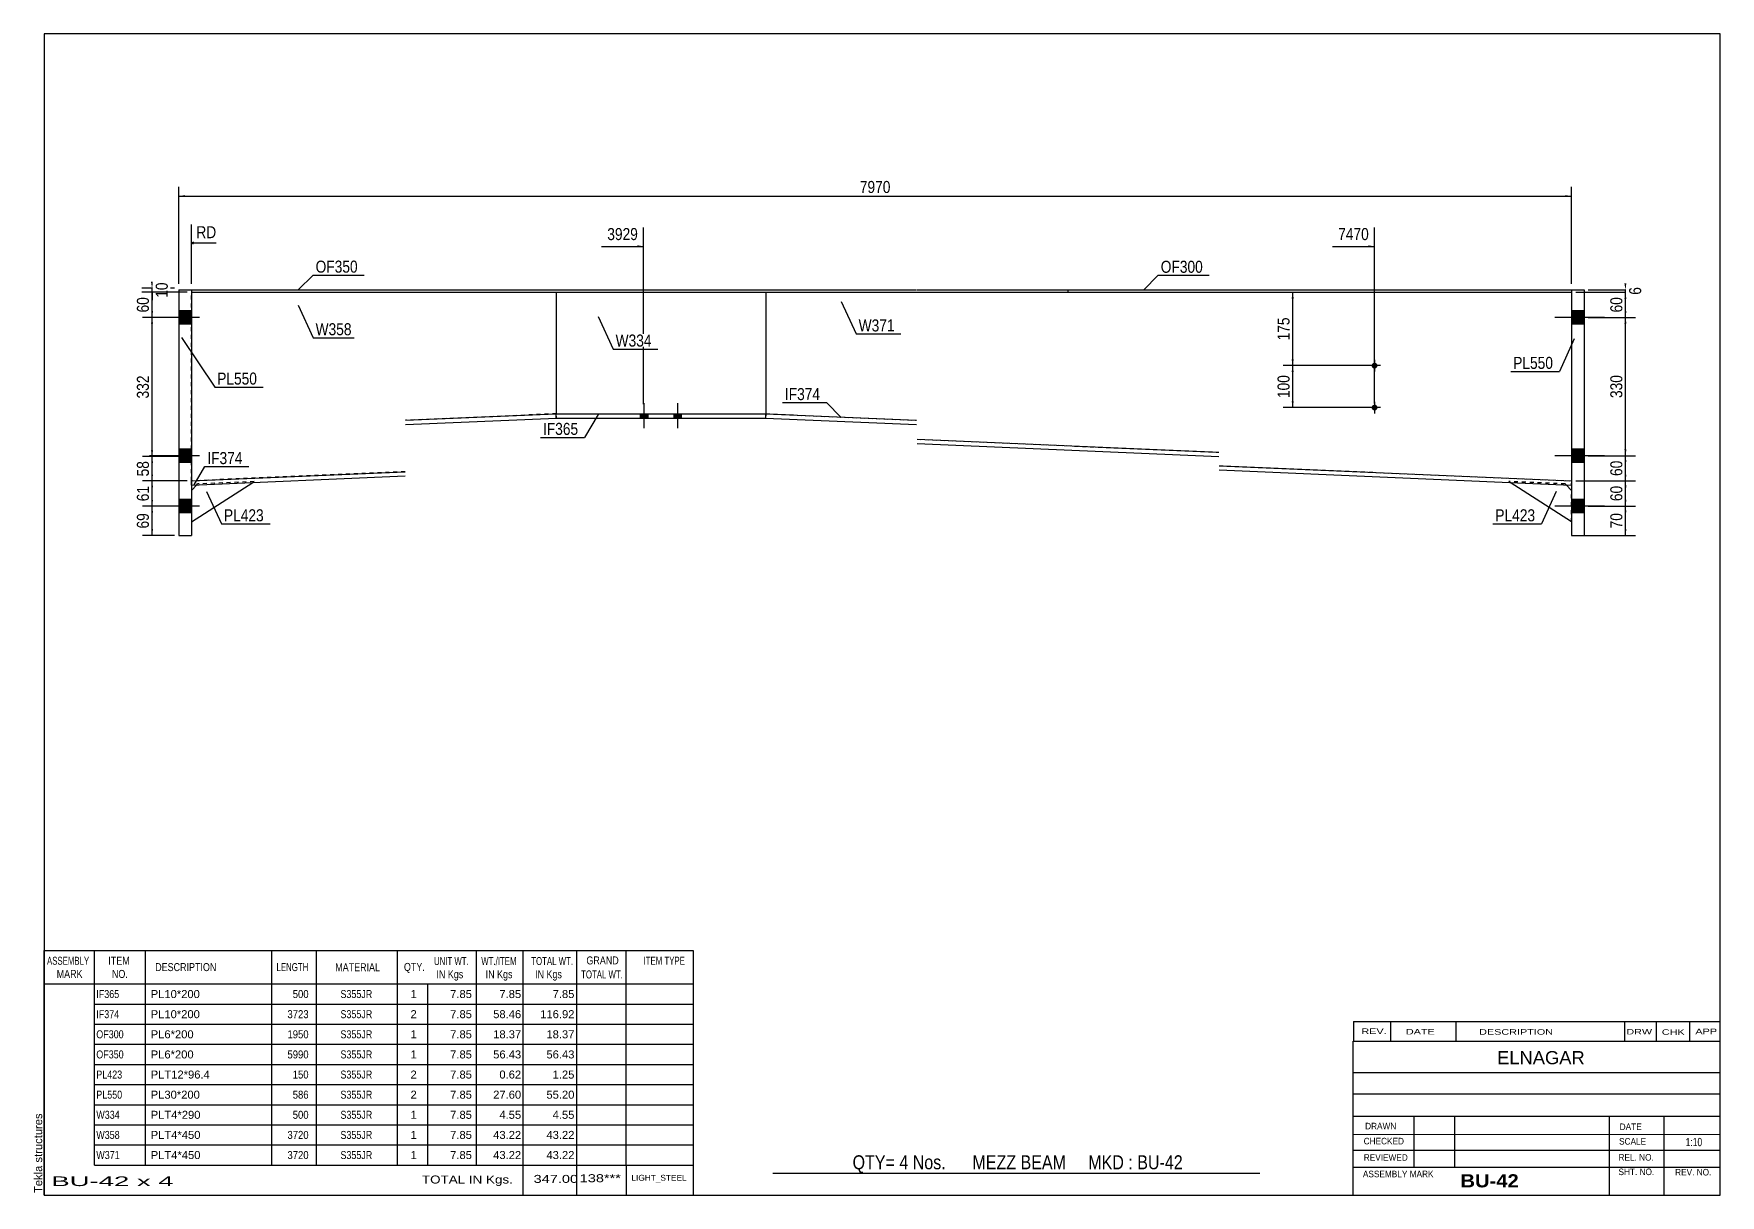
# Model space of a CAD drawing. Header units: millimetres. Extents: x -38 to 365, y -193 to 84.
import ezdxf

# ---------------------------------------------------------------- set-up
doc = ezdxf.new("R2010")
doc.units = ezdxf.units.MM
doc.linetypes.add('DXK_LINE_DOT1', pattern=[1.8814, 0.9407, -0.9407])
doc.styles.add('Arial', font='ARIAL.TTF', dxfattribs={"height": 0.2})
doc.styles.add('Arial Bold', font='ARIALBD.TTF', dxfattribs={"height": 0.2})
doc.styles.add('Arial Narrow', font='ARIALN.TTF', dxfattribs={"height": 0.2})

# ---------------------------------------------------------------- blocks, each defined once
blk = doc.blocks.new('Unknown-627317749-1211')
at = {"color": 5, "linetype": 'Continuous'}
for p, q in [((364.89, 84.15), (-35.11, 84.15)), ((-35.11, 84.15), (-35.11, -192.85)), ((364.89, -192.85), (364.89, 84.15)), ((-35.11, -192.85), (364.89, -192.85))]:
    blk.add_line(p, q, dxfattribs=at)
at = {"color": 174, "linetype": 'Continuous', "style": 'Arial'}
blk.add_text('Tekla structures', height=1.9102, rotation=90, dxfattribs=at).set_placement((-35.61, -192.35))
blk = doc.blocks.new('Bolt-627317749-1235 - 1232')
at = {"linetype": 'Continuous'}
for points in [[(283.08, 4.99, -1), (281.68, 4.99, -1)], [(283.08, -5.01, -1), (281.68, -5.01, -1)]]:
    blk.add_hatch(color=3, dxfattribs=at).paths.add_polyline_path(points)
at = {"color": 3, "linetype": 'Continuous'}
for p, q in [((283.78, 4.99), (280.98, 4.99)), ((282.38, 6.39), (282.38, 3.59)), ((282.38, -3.61), (282.38, -6.41)), ((283.78, -5.01), (280.98, -5.01))]:
    blk.add_line(p, q, dxfattribs=at)
blk = doc.blocks.new('Bolt-627317749-1236 - 1232')
at = {"linetype": 'Continuous'}
for points in [[(-3, 18.1), (-3, 14.9), (0, 14.9), (0, 18.1)], [(-3, 18.1), (-3, 14.9), (0, 14.9), (0, 18.1)], [(-3, -14.9), (-3, -18.1), (0, -18.1), (0, -14.9)], [(-3, -14.9), (-3, -18.1), (0, -18.1), (0, -14.9)], [(-3, -26.9), (-3, -30.1), (0, -30.1), (0, -26.9)], [(-3, -26.9), (-3, -30.1), (0, -30.1), (0, -26.9)]]:
    blk.add_hatch(color=3, dxfattribs=at).paths.add_polyline_path(points)
at = {"color": 3, "linetype": 'Continuous'}
for p, q in [((1.9, 16.5), (-10, 16.5)), ((1.9, 16.5), (-10, 16.5)), ((0, 18.1), (-3, 18.1)), ((0, 18.1), (-3, 18.1)), ((0, 14.9), (-3, 14.9)), ((0, 14.9), (-3, 14.9)), ((0, -14.9), (-3, -14.9)), ((0, -14.9), (-3, -14.9)), ((1.9, -16.5), (-10, -16.5)), ((1.9, -16.5), (-10, -16.5)), ((0, -18.1), (-3, -18.1)), ((0, -18.1), (-3, -18.1)), ((0, -26.9), (-3, -26.9)), ((0, -26.9), (-3, -26.9)), ((1.9, -28.5), (-10, -28.5)), ((1.9, -28.5), (-10, -28.5)), ((0, -30.1), (-3, -30.1)), ((0, -30.1), (-3, -30.1))]:
    blk.add_line(p, q, dxfattribs=at)
blk = doc.blocks.new('Bolt-627317749-1274 - 1232')
at = {"linetype": 'Continuous'}
for points in [[(329.38, 18.1), (329.38, 14.9), (332.38, 14.9), (332.38, 18.1)], [(329.38, 18.1), (329.38, 14.9), (332.38, 14.9), (332.38, 18.1)], [(329.38, -14.9), (329.38, -18.1), (332.38, -18.1), (332.38, -14.9)], [(329.38, -14.9), (329.38, -18.1), (332.38, -18.1), (332.38, -14.9)], [(329.38, -26.9), (329.38, -30.1), (332.38, -30.1), (332.38, -26.9)], [(329.38, -26.9), (329.38, -30.1), (332.38, -30.1), (332.38, -26.9)]]:
    blk.add_hatch(color=3, dxfattribs=at).paths.add_polyline_path(points)
at = {"color": 3, "linetype": 'Continuous'}
for p, q in [((337.28, 16.5), (325.38, 16.5)), ((337.28, 16.5), (325.38, 16.5)), ((332.38, 18.1), (329.38, 18.1)), ((332.38, 18.1), (329.38, 18.1)), ((332.38, 14.9), (329.38, 14.9)), ((332.38, 14.9), (329.38, 14.9)), ((332.38, -14.9), (329.38, -14.9)), ((332.38, -14.9), (329.38, -14.9)), ((337.28, -16.5), (325.38, -16.5)), ((337.28, -16.5), (325.38, -16.5)), ((332.38, -18.1), (329.38, -18.1)), ((332.38, -18.1), (329.38, -18.1)), ((332.38, -26.9), (329.38, -26.9)), ((332.38, -26.9), (329.38, -26.9)), ((337.28, -28.5), (325.38, -28.5)), ((337.28, -28.5), (325.38, -28.5)), ((332.38, -30.1), (329.38, -30.1)), ((332.38, -30.1), (329.38, -30.1))]:
    blk.add_line(p, q, dxfattribs=at)
blk = doc.blocks.new('Part-627317749-1327 - 1232')
at = {"color": 7, "linetype": 'DXK_LINE_DOT1'}
for p, q in [((0, -22.5), (0, 22.5)), ((0, 22.5), (50.99, 22.5)), ((51.09, 22.5), (87.09, 22.5)), ((87.09, -6.5), (51.09, -8.05)), ((50.99, -20.31), (0, -22.5))]:
    blk.add_line(p, q, dxfattribs=at)
at = {"color": 2, "linetype": 'Continuous'}
blk.add_line((87.09, 22.5), (87.09, -6.5), dxfattribs=at)
blk = doc.blocks.new('Bolt-627317749-1311 - 1232')
at = {"linetype": 'Continuous'}
for points in [[(108.99, -6.5), (107.19, -6.5), (107.19, -7.5), (108.99, -7.5)], [(108.99, -6.5), (107.19, -6.5), (107.19, -7.5), (108.99, -7.5)], [(116.99, -6.5), (115.19, -6.5), (115.19, -7.5), (116.99, -7.5)], [(116.99, -6.5), (115.19, -6.5), (115.19, -7.5), (116.99, -7.5)]]:
    blk.add_hatch(color=3, dxfattribs=at).paths.add_polyline_path(points)
at = {"color": 3, "linetype": 'Continuous'}
for p, q in [((108.09, -9.96), (108.09, -3.96)), ((108.09, -9.96), (108.09, -3.96)), ((116.09, -9.96), (116.09, -3.96)), ((116.09, -9.96), (116.09, -3.96)), ((107.19, -7.5), (107.19, -6.5)), ((107.19, -7.5), (107.19, -6.5)), ((108.99, -7.5), (108.99, -6.5)), ((108.99, -7.5), (108.99, -6.5)), ((115.19, -7.5), (115.19, -6.5)), ((115.19, -7.5), (115.19, -6.5)), ((116.99, -7.5), (116.99, -6.5)), ((116.99, -7.5), (116.99, -6.5))]:
    blk.add_line(p, q, dxfattribs=at)
blk = doc.blocks.new('Part-627317749-1349 - 1232')
at = {"color": 2, "linetype": 'Continuous'}
for p, q in [((0, -32.3), (14.65, -22.87)), ((0, -24.8), (1.3, -23.45))]:
    blk.add_line(p, q, dxfattribs=at)
at = {"color": 7, "linetype": 'DXK_LINE_DOT1'}
for p, q in [((1.3, -23.45), (1.5, -23.24)), ((14.99, -22.66), (1.5, -23.24)), ((14.65, -22.87), (14.99, -22.66)), ((0, -24.8), (0, -32.3))]:
    blk.add_line(p, q, dxfattribs=at)
blk = doc.blocks.new('Part-627317749-1371 - 1232')
at = {"color": 2, "linetype": 'Continuous'}
for p, q in [((-3, 23.1), (0, 23.1)), ((-3, 23.1), (-3, -35.5)), ((0, 23.1), (0, -35.5)), ((-3, -35.5), (0, -35.5))]:
    blk.add_line(p, q, dxfattribs=at)
blk = doc.blocks.new('Part-627317749-1376 - 1232')
at = {"color": 7, "linetype": 'DXK_LINE_DOT1'}
for p, q in [((327.88, -23.24), (314.4, -22.66)), ((314.73, -22.87), (314.4, -22.66)), ((328.08, -23.45), (327.88, -23.24)), ((329.38, -32.3), (329.38, -24.8))]:
    blk.add_line(p, q, dxfattribs=at)
at = {"color": 2, "linetype": 'Continuous'}
for p, q in [((329.38, -32.3), (314.73, -22.87)), ((329.38, -24.8), (328.08, -23.45))]:
    blk.add_line(p, q, dxfattribs=at)
blk = doc.blocks.new('Part-627317749-1381 - 1232')
at = {"color": 2, "linetype": 'Continuous'}
for p, q in [((329.38, 23.1), (332.38, 23.1)), ((329.38, 23.1), (329.38, -35.5)), ((332.38, 23.1), (332.38, -35.5)), ((329.38, -35.5), (332.38, -35.5))]:
    blk.add_line(p, q, dxfattribs=at)
blk = doc.blocks.new('Part-627317749-1403 - 1232')
at = {"color": 2, "linetype": 'Continuous'}
for p, q in [((137.09, -6.5), (137.04, -7.5)), ((137.04, -7.5), (173.09, -9.05)), ((137.09, -6.5), (173.09, -8.05)), ((173.19, -12.56), (245.19, -15.66)), ((173.19, -13.57), (245.19, -16.66)), ((245.29, -18.88), (329.38, -22.5)), ((245.29, -19.88), (329.34, -23.5)), ((329.38, -22.5), (329.34, -23.5))]:
    blk.add_line(p, q, dxfattribs=at)
blk = doc.blocks.new('Part-627317749-1425 - 1232')
at = {"color": 2, "linetype": 'Continuous'}
for p, q in [((87.09, -7.5), (87.09, -6.5)), ((87.09, -6.5), (137.09, -6.5)), ((87.09, -7.5), (137.09, -7.5)), ((137.09, -7.5), (137.09, -6.5))]:
    blk.add_line(p, q, dxfattribs=at)
blk = doc.blocks.new('Part-627317749-1430 - 1232')
at = {"color": 2, "linetype": 'Continuous'}
for p, q in [((51.09, -8.05), (87.09, -6.5)), ((51.09, -9.05), (87.13, -7.5)), ((87.13, -7.5), (87.09, -6.5)), ((0, -22.5), (50.99, -20.31)), ((0.04, -23.5), (0, -22.5)), ((0.04, -23.5), (50.99, -21.31))]:
    blk.add_line(p, q, dxfattribs=at)
blk = doc.blocks.new('Part-627317749-1452 - 1232')
at = {"color": 2, "linetype": 'Continuous'}
blk.add_line((137.09, 22.5), (137.09, -6.5), dxfattribs=at)
at = {"color": 7, "linetype": 'DXK_LINE_DOT1'}
for p, q in [((137.09, 22.5), (173.09, 22.5)), ((173.19, 22.5), (245.19, 22.5)), ((245.29, 22.5), (329.38, 22.5)), ((329.38, 22.5), (329.38, -22.5)), ((137.09, -6.5), (173.09, -8.05)), ((173.19, -12.56), (245.19, -15.66)), ((245.29, -18.88), (329.38, -22.5))]:
    blk.add_line(p, q, dxfattribs=at)
blk = doc.blocks.new('Part-627317749-1496 - 1232')
at = {"color": 2, "linetype": 'Continuous'}
for p, q in [((209.19, 23.1), (209.19, 22.5)), ((209.19, 23.1), (245.19, 23.1)), ((209.19, 22.5), (245.19, 22.5)), ((245.29, 23.1), (329.38, 23.1)), ((245.29, 22.5), (329.38, 22.5)), ((329.38, 23.1), (329.38, 22.5))]:
    blk.add_line(p, q, dxfattribs=at)
blk = doc.blocks.new('Part-627317749-1518 - 1232')
at = {"color": 2, "linetype": 'Continuous'}
for p, q in [((87.09, 22.5), (87.09, -6.5)), ((137.09, 22.5), (137.09, -6.5))]:
    blk.add_line(p, q, dxfattribs=at)
at = {"color": 7, "linetype": 'DXK_LINE_DOT1'}
for p, q in [((87.09, 22.5), (137.09, 22.5)), ((87.09, -6.5), (137.09, -6.5))]:
    blk.add_line(p, q, dxfattribs=at)
blk = doc.blocks.new('Part-627317749-1523 - 1232')
at = {"color": 2, "linetype": 'Continuous'}
for p, q in [((0, 23.1), (0, 22.5)), ((0, 23.1), (50.99, 23.1)), ((0, 22.5), (50.99, 22.5)), ((51.09, 23.1), (173.09, 23.1)), ((51.09, 22.5), (173.09, 22.5)), ((173.19, 23.1), (209.19, 23.1)), ((173.19, 22.5), (209.19, 22.5)), ((209.19, 23.1), (209.19, 22.5))]:
    blk.add_line(p, q, dxfattribs=at)
blk = doc.blocks.new('StraightDimension-627317749-2612 - 1232')
at = {"linetype": 'Continuous'}
for points in [[(342.01, 21), (342.26, 22.5), (342.51, 21)], [(342.51, 18), (342.26, 16.5), (342.01, 18)]]:
    blk.add_hatch(color=7, dxfattribs=at).paths.add_polyline_path(points)
at = {"color": 7, "linetype": 'Continuous'}
for p, q in [((330.38, 22.5), (344.66, 22.5)), ((342.26, 16.5), (342.26, 22.5)), ((333.38, 16.5), (344.66, 16.5))]:
    blk.add_line(p, q, dxfattribs=at)
at = {"color": 0}
blk.add_wipeout([(342.11, 21.93), (337.91, 21.93), (337.91, 17.07), (342.11, 17.07)], dxfattribs=at)
at = {"color": 3, "style": 'Arial Narrow'}
blk.add_text('60', height=2.863, rotation=90.0002, dxfattribs=at).set_placement((341.51, 17.67))
blk = doc.blocks.new('StraightDimension-627317749-1702 - 1232')
at = {"linetype": 'Continuous'}
for points in [[(-9.64, -30.06), (-9.39, -28.56), (-9.14, -30.06)], [(-9.14, -34), (-9.39, -35.5), (-9.64, -34)]]:
    blk.add_hatch(color=7, dxfattribs=at).paths.add_polyline_path(points)
at = {"color": 7, "linetype": 'Continuous'}
for p, q in [((-1, -28.56), (-11.64, -28.56)), ((-9.39, -35.5), (-9.39, -28.56)), ((-4, -35.5), (-11.64, -35.5))]:
    blk.add_line(p, q, dxfattribs=at)
at = {"color": 0}
blk.add_wipeout([(-9.54, -29.6), (-13.74, -29.6), (-13.74, -34.46), (-9.54, -34.46)], dxfattribs=at)
at = {"color": 3, "style": 'Arial Narrow'}
blk.add_text('69', height=2.863, rotation=90.0002, dxfattribs=at).set_placement((-10.14, -33.86))
blk = doc.blocks.new('StraightDimension-627317749-2613 - 1232')
at = {"linetype": 'Continuous'}
for points in [[(342.01, 15), (342.26, 16.5), (342.51, 15)], [(342.51, -15), (342.26, -16.5), (342.01, -15)]]:
    blk.add_hatch(color=7, dxfattribs=at).paths.add_polyline_path(points)
at = {"color": 7, "linetype": 'Continuous'}
for p, q in [((333.38, 16.5), (344.66, 16.5)), ((342.26, -16.5), (342.26, 16.5)), ((333.38, -16.5), (344.66, -16.5))]:
    blk.add_line(p, q, dxfattribs=at)
at = {"color": 0}
blk.add_wipeout([(342.11, 3.34), (337.91, 3.34), (337.91, -3.34), (342.11, -3.34)], dxfattribs=at)
at = {"color": 3, "style": 'Arial Narrow'}
blk.add_text('330', height=2.863, rotation=90.0002, dxfattribs=at).set_placement((341.51, -2.74))
blk = doc.blocks.new('StraightDimension-627317749-1684 - 1232')
at = {"linetype": 'Continuous'}
for points in [[(-9.64, 15), (-9.39, 16.5), (-9.14, 15)], [(-9.14, -15.2), (-9.39, -16.7), (-9.64, -15.2)]]:
    blk.add_hatch(color=7, dxfattribs=at).paths.add_polyline_path(points)
at = {"color": 7, "linetype": 'Continuous'}
for p, q in [((-1, 16.5), (-11.64, 16.5)), ((-9.39, -16.7), (-9.39, 16.5)), ((-1, -16.7), (-11.64, -16.7))]:
    blk.add_line(p, q, dxfattribs=at)
at = {"color": 0}
blk.add_wipeout([(-9.54, 3.24), (-13.74, 3.24), (-13.74, -3.44), (-9.54, -3.44)], dxfattribs=at)
at = {"color": 3, "style": 'Arial Narrow'}
blk.add_text('332', height=2.863, rotation=90.0002, dxfattribs=at).set_placement((-10.14, -2.84))
blk = doc.blocks.new('StraightDimension-627317749-1675 - 1232')
at = {"linetype": 'Continuous'}
for points in [[(-9.14, 25), (-9.39, 23.5), (-9.64, 25)], [(-9.64, 21), (-9.39, 22.5), (-9.14, 21)]]:
    blk.add_hatch(color=7, dxfattribs=at).paths.add_polyline_path(points)
at = {"color": 7, "linetype": 'Continuous'}
for p, q in [((-4, 23.5), (-11.79, 23.5)), ((-1, 22.5), (-11.79, 22.5)), ((-9.39, 22.5), (-9.39, 23.5))]:
    blk.add_line(p, q, dxfattribs=at)
at = {"color": 0}
blk.add_wipeout([(-5.04, 25.43), (-9.24, 25.43), (-9.24, 20.57), (-5.04, 20.57)], dxfattribs=at)
at = {"color": 3, "style": 'Arial Narrow'}
blk.add_text('10', height=2.863, rotation=90.0002, dxfattribs=at).set_placement((-5.64, 21.17))
blk = doc.blocks.new('StraightDimension-627317749-1725 - 1232')
at = {"linetype": 'Continuous'}
for points in [[(-1.5, 45.17), (-3, 45.42), (-1.5, 45.67)], [(327.88, 45.67), (329.38, 45.42), (327.88, 45.17)]]:
    blk.add_hatch(color=7, dxfattribs=at).paths.add_polyline_path(points)
at = {"color": 7, "linetype": 'Continuous'}
for p, q in [((-3, 24.5), (-3, 47.67)), ((-3, 45.42), (329.38, 45.42)), ((329.38, 24.5), (329.38, 47.67))]:
    blk.add_line(p, q, dxfattribs=at)
at = {"color": 0}
blk.add_wipeout([(167.45, 45.57), (167.45, 49.77), (158.94, 49.77), (158.94, 45.57)], dxfattribs=at)
at = {"color": 3, "style": 'Arial Narrow'}
blk.add_text('7970', height=2.863, dxfattribs=at).set_placement((159.54, 46.17))
blk = doc.blocks.new('StraightDimension-627317749-1711 - 1232')
at = {"linetype": 'Continuous'}
for points in [[(-9.64, -24), (-9.39, -22.5), (-9.14, -24)], [(-9.14, -27.06), (-9.39, -28.56), (-9.64, -27.06)]]:
    blk.add_hatch(color=7, dxfattribs=at).paths.add_polyline_path(points)
at = {"color": 7, "linetype": 'Continuous'}
for p, q in [((-1, -22.5), (-11.64, -22.5)), ((-9.39, -28.56), (-9.39, -22.5)), ((-1, -28.56), (-11.64, -28.56))]:
    blk.add_line(p, q, dxfattribs=at)
at = {"color": 0}
blk.add_wipeout([(-9.54, -23.1), (-13.74, -23.1), (-13.74, -27.96), (-9.54, -27.96)], dxfattribs=at)
at = {"color": 3, "style": 'Arial Narrow'}
blk.add_text('61', height=2.863, rotation=90.0002, dxfattribs=at).set_placement((-10.14, -27.36))
blk = doc.blocks.new('StraightDimension-627317749-2097 - 1232')
at = {"linetype": 'Continuous'}
blk.add_hatch(color=7, dxfattribs=at).paths.add_polyline_path([(106.44, 33.69), (107.94, 33.44), (106.44, 33.19)])
at = {"color": 7, "linetype": 'Continuous'}
for p, q in [((107.94, -4.23), (107.94, 37.94)), ((97.88, 33.44), (107.94, 33.44))]:
    blk.add_line(p, q, dxfattribs=at)
at = {"color": 0, "linetype": 'Continuous'}
blk.add_wipeout([(6.53, 34.79), (6.53, 38.99), (0.59, 38.99), (0.59, 34.79)], dxfattribs=at)
at = {"color": 7, "linetype": 'Continuous'}
for p, q in [((0, 24.5), (0, 38.69)), ((0.5, 34.44), (0, 34.19)), ((0.5, 33.94), (0, 34.19)), ((5.93, 34.19), (0, 34.19))]:
    blk.add_line(p, q, dxfattribs=at)
at = {"color": 3, "linetype": 'Continuous', "style": 'Arial Narrow'}
blk.add_text('RD', height=2.863, dxfattribs=at).set_placement((1.19, 35.39))
at = {"color": 0}
blk.add_wipeout([(107.17, 34.34), (107.17, 38.54), (98.66, 38.54), (98.66, 34.34)], dxfattribs=at)
at = {"color": 3, "style": 'Arial Narrow'}
blk.add_text('3929', height=2.863, dxfattribs=at).set_placement((99.26, 34.94))
blk = doc.blocks.new('StraightDimension-627317749-2096 - 1232')
at = {"linetype": 'Continuous'}
blk.add_hatch(color=7, dxfattribs=at).paths.add_polyline_path([(280.88, 33.69), (282.38, 33.44), (280.88, 33.19)])
at = {"color": 7, "linetype": 'Continuous'}
for p, q in [((282.38, -4.01), (282.38, 37.94)), ((272.32, 33.44), (282.38, 33.44))]:
    blk.add_line(p, q, dxfattribs=at)
at = {"color": 0}
blk.add_wipeout([(281.61, 34.34), (281.61, 38.54), (273.1, 38.54), (273.1, 34.34)], dxfattribs=at)
at = {"color": 3, "style": 'Arial Narrow'}
blk.add_text('7470', height=2.863, dxfattribs=at).set_placement((273.7, 34.94))
blk = doc.blocks.new('StraightDimension-627317749-1567 - 1232')
at = {"linetype": 'Continuous'}
for points in [[(262.59, 21), (262.84, 22.5), (263.09, 21)], [(263.09, 6.49), (262.84, 4.99), (262.59, 6.49)]]:
    blk.add_hatch(color=7, dxfattribs=at).paths.add_polyline_path(points)
at = {"color": 7, "linetype": 'Continuous'}
for p, q in [((138.09, 22.5), (265.24, 22.5)), ((262.84, 4.99), (262.84, 22.5)), ((281.38, 4.99), (260.59, 4.99))]:
    blk.add_line(p, q, dxfattribs=at)
at = {"color": 0}
blk.add_wipeout([(262.69, 17.09), (258.49, 17.09), (258.49, 10.4), (262.69, 10.4)], dxfattribs=at)
at = {"color": 3, "style": 'Arial Narrow'}
blk.add_text('175', height=2.863, rotation=90.0002, dxfattribs=at).set_placement((262.09, 11))
blk = doc.blocks.new('StraightDimension-627317749-1568 - 1232')
at = {"linetype": 'Continuous'}
for points in [[(262.59, 3.49), (262.84, 4.99), (263.09, 3.49)], [(263.09, -3.51), (262.84, -5.01), (262.59, -3.51)]]:
    blk.add_hatch(color=7, dxfattribs=at).paths.add_polyline_path(points)
at = {"color": 7, "linetype": 'Continuous'}
for p, q in [((281.38, 4.99), (260.59, 4.99)), ((262.84, -5.01), (262.84, 4.99)), ((281.38, -5.01), (260.59, -5.01))]:
    blk.add_line(p, q, dxfattribs=at)
at = {"color": 0}
blk.add_wipeout([(262.69, 3.33), (258.49, 3.33), (258.49, -3.35), (262.69, -3.35)], dxfattribs=at)
at = {"color": 3, "style": 'Arial Narrow'}
blk.add_text('100', height=2.863, rotation=90.0002, dxfattribs=at).set_placement((262.09, -2.75))
blk = doc.blocks.new('StraightDimension-627317749-1659 - 1232')
at = {"linetype": 'Continuous'}
for points in [[(-9.64, 21), (-9.39, 22.5), (-9.14, 21)], [(-9.14, 18), (-9.39, 16.5), (-9.64, 18)]]:
    blk.add_hatch(color=7, dxfattribs=at).paths.add_polyline_path(points)
at = {"color": 7, "linetype": 'Continuous'}
for p, q in [((-1, 22.5), (-11.64, 22.5)), ((-9.39, 16.5), (-9.39, 22.5)), ((-1, 16.5), (-11.64, 16.5))]:
    blk.add_line(p, q, dxfattribs=at)
at = {"color": 0}
blk.add_wipeout([(-9.54, 21.93), (-13.74, 21.93), (-13.74, 17.07), (-9.54, 17.07)], dxfattribs=at)
at = {"color": 3, "style": 'Arial Narrow'}
blk.add_text('60', height=2.863, rotation=90.0002, dxfattribs=at).set_placement((-10.14, 17.67))
blk = doc.blocks.new('StraightDimension-627317749-1717 - 1232')
at = {"linetype": 'Continuous'}
for points in [[(-9.64, -18.2), (-9.39, -16.7), (-9.14, -18.2)], [(-9.14, -21), (-9.39, -22.5), (-9.64, -21)]]:
    blk.add_hatch(color=7, dxfattribs=at).paths.add_polyline_path(points)
at = {"color": 7, "linetype": 'Continuous'}
for p, q in [((-1, -16.7), (-11.64, -16.7)), ((-9.39, -22.5), (-9.39, -16.7)), ((-1, -22.5), (-11.64, -22.5))]:
    blk.add_line(p, q, dxfattribs=at)
at = {"color": 0}
blk.add_wipeout([(-9.54, -17.17), (-13.74, -17.17), (-13.74, -22.03), (-9.54, -22.03)], dxfattribs=at)
at = {"color": 3, "style": 'Arial Narrow'}
blk.add_text('58', height=2.863, rotation=90.0002, dxfattribs=at).set_placement((-10.14, -21.43))
blk = doc.blocks.new('StraightDimension-627317749-2611 - 1232')
at = {"linetype": 'Continuous'}
for points in [[(342.51, 24.6), (342.26, 23.1), (342.01, 24.6)], [(342.01, 21), (342.26, 22.5), (342.51, 21)]]:
    blk.add_hatch(color=7, dxfattribs=at).paths.add_polyline_path(points)
at = {"color": 7, "linetype": 'Continuous'}
for p, q in [((330.38, 22.5), (344.51, 22.5)), ((333.38, 23.1), (344.51, 23.1)), ((342.26, 22.5), (342.26, 23.1))]:
    blk.add_line(p, q, dxfattribs=at)
at = {"color": 0}
blk.add_wipeout([(346.61, 24.31), (342.41, 24.31), (342.41, 21.29), (346.61, 21.29)], dxfattribs=at)
at = {"color": 3, "style": 'Arial Narrow'}
blk.add_text('6', height=2.86, rotation=90.0002, dxfattribs=at).set_placement((346.01, 21.89))
blk = doc.blocks.new('StraightDimension-627317749-2614 - 1232')
at = {"linetype": 'Continuous'}
for points in [[(342.01, -18), (342.26, -16.5), (342.51, -18)], [(342.51, -21), (342.26, -22.5), (342.01, -21)]]:
    blk.add_hatch(color=7, dxfattribs=at).paths.add_polyline_path(points)
at = {"color": 7, "linetype": 'Continuous'}
for p, q in [((333.38, -16.5), (344.66, -16.5)), ((342.26, -22.5), (342.26, -16.5)), ((330.38, -22.5), (344.66, -22.5))]:
    blk.add_line(p, q, dxfattribs=at)
at = {"color": 0}
blk.add_wipeout([(342.11, -17.07), (337.91, -17.07), (337.91, -21.93), (342.11, -21.93)], dxfattribs=at)
at = {"color": 3, "style": 'Arial Narrow'}
blk.add_text('60', height=2.863, rotation=90.0002, dxfattribs=at).set_placement((341.51, -21.33))
blk = doc.blocks.new('StraightDimension-627317749-2615 - 1232')
at = {"linetype": 'Continuous'}
for points in [[(342.01, -24), (342.26, -22.5), (342.51, -24)], [(342.51, -27), (342.26, -28.5), (342.01, -27)]]:
    blk.add_hatch(color=7, dxfattribs=at).paths.add_polyline_path(points)
at = {"color": 7, "linetype": 'Continuous'}
for p, q in [((330.38, -22.5), (344.66, -22.5)), ((342.26, -28.5), (342.26, -22.5)), ((333.38, -28.5), (344.66, -28.5))]:
    blk.add_line(p, q, dxfattribs=at)
at = {"color": 0}
blk.add_wipeout([(342.11, -23.07), (337.91, -23.07), (337.91, -27.93), (342.11, -27.93)], dxfattribs=at)
at = {"color": 3, "style": 'Arial Narrow'}
blk.add_text('60', height=2.863, rotation=90.0002, dxfattribs=at).set_placement((341.51, -27.33))
blk = doc.blocks.new('StraightDimension-627317749-2616 - 1232')
at = {"linetype": 'Continuous'}
for points in [[(342.01, -30), (342.26, -28.5), (342.51, -30)], [(342.51, -34), (342.26, -35.5), (342.01, -34)]]:
    blk.add_hatch(color=7, dxfattribs=at).paths.add_polyline_path(points)
at = {"color": 7, "linetype": 'Continuous'}
for p, q in [((333.38, -28.5), (344.66, -28.5)), ((342.26, -35.5), (342.26, -28.5)), ((330.38, -35.5), (344.66, -35.5))]:
    blk.add_line(p, q, dxfattribs=at)
at = {"color": 0}
blk.add_wipeout([(342.11, -29.57), (337.91, -29.57), (337.91, -34.43), (342.11, -34.43)], dxfattribs=at)
at = {"color": 3, "style": 'Arial Narrow'}
blk.add_text('70', height=2.863, rotation=90.0002, dxfattribs=at).set_placement((341.51, -33.83))
blk = doc.blocks.new('CBS_NAME_BLOG-627317749-2673')
at = {"color": 7, "linetype": 'Continuous'}
for p, q in [((277.3, -192.81), (277.29, -156.1)), ((277.3, -156.1), (364.81, -156.1)), ((277.3, -163.64), (364.82, -163.64)), ((277.37, -168.69), (364.89, -168.69)), ((277.3, -174.06), (364.81, -174.06)), ((291.82, -186.17), (291.82, -174.07)), ((301.5, -186.15), (301.5, -174.08)), ((338.42, -192.81), (338.42, -174.08)), ((351.47, -192.81), (351.47, -174.07)), ((277.3, -178.36), (364.89, -178.34)), ((277.3, -182.11), (364.81, -182.11)), ((277.3, -186.15), (364.81, -186.15)), ((277.3, -192.85), (364.89, -192.85))]:
    blk.add_line(p, q, dxfattribs=at)
at = {"color": 3, "linetype": 'Continuous', "style": 'Arial'}
blk.add_text('ELNAGAR', height=3.133, dxfattribs=at).set_placement((311.62, -161.63))
at = {"color": 3, "linetype": 'Continuous'}
for s, height, style, width, p in [('DRAWN', 1.566, 'Arial', 0.9, (280.13, -177.17)), ('DATE', 1.566, 'Arial', 0.9, (340.89, -177.33)), ('CHECKED', 1.566, 'Arial', 0.9, (279.78, -180.75)), ('SCALE', 1.566, 'Arial', 0.9, (340.74, -180.81)), ('1:10', 1.957, 'Arial Narrow', 0.9, (356.63, -181.17)), ('REVIEWED', 1.566, 'Arial', 0.9, (279.81, -184.66)), ('REL. NO.', 1.566, 'Arial', 0.9, (340.6, -184.62)), ('ASSEMBLY MARK', 1.5663, 'Arial', 0.9, (279.6, -188.59)), ('BU-42', 3.131, 'Arial Bold', 1.1, (302.88, -191)), ('SHT. NO.', 1.566, 'Arial', 0.9, (340.6, -188.08)), ('REV. NO.', 1.566, 'Arial', 0.9, (354.12, -188.17))]:
    blk.add_text(s, height=height, dxfattribs=dict(at, style=style, width=width)).set_placement(p)
blk = doc.blocks.new('CBS_BOM-627317749-2671')
at = {"color": 7, "linetype": 'Continuous'}
for p, q in [((-35.14, -142.48), (-35.14, -134.48)), ((-35.14, -134.48), (119.78, -134.48)), ((-23.14, -142.48), (-23.14, -134.48)), ((-10.95, -142.48), (-10.95, -134.48)), ((19.21, -142.48), (19.21, -134.48)), ((29.89, -142.48), (29.89, -134.48)), ((49.21, -142.48), (49.21, -134.48)), ((68.01, -142.48), (68.01, -134.48)), ((79.22, -142.48), (79.22, -134.48)), ((92.01, -142.48), (92.01, -134.48)), ((103.76, -142.48), (103.76, -134.48)), ((119.78, -134.49), (119.77, -142.47)), ((-35.14, -142.48), (119.78, -142.48)), ((-35.14, -147.28), (-35.14, -142.48)), ((-23.14, -147.28), (-23.14, -142.48)), ((-10.95, -147.28), (-10.95, -142.48)), ((19.21, -147.28), (19.21, -142.48)), ((29.89, -147.28), (29.89, -142.48)), ((49.21, -147.28), (49.21, -142.48)), ((56.47, -147.28), (56.47, -142.48)), ((68.01, -147.28), (68.01, -142.48)), ((79.22, -147.28), (79.22, -142.48)), ((92.01, -147.28), (92.01, -142.48)), ((103.77, -147.28), (103.77, -142.48)), ((119.78, -142.49), (119.78, -147.28)), ((-35.14, -152.08), (-35.14, -147.28)), ((-23.14, -147.28), (119.78, -147.28)), ((-23.14, -152.08), (-23.14, -147.28)), ((-10.95, -152.08), (-10.95, -147.28)), ((19.21, -152.08), (19.21, -147.28)), ((29.89, -152.08), (29.89, -147.28)), ((49.21, -152.08), (49.21, -147.28)), ((56.47, -152.08), (56.47, -147.28)), ((68.01, -152.08), (68.01, -147.28)), ((79.22, -152.08), (79.22, -147.28)), ((92.01, -152.08), (92.01, -147.28)), ((103.77, -152.08), (103.77, -147.28)), ((119.78, -147.29), (119.78, -152.08)), ((-35.14, -156.88), (-35.14, -152.08)), ((-23.14, -152.08), (119.78, -152.08)), ((-23.14, -156.88), (-23.14, -152.08)), ((-10.95, -156.88), (-10.95, -152.08)), ((19.21, -156.88), (19.21, -152.08)), ((29.89, -156.88), (29.89, -152.08)), ((49.21, -156.88), (49.21, -152.08)), ((56.47, -156.88), (56.47, -152.08)), ((68.01, -156.88), (68.01, -152.08)), ((79.22, -156.88), (79.22, -152.08)), ((92.01, -156.88), (92.01, -152.08)), ((103.77, -156.88), (103.77, -152.08)), ((119.78, -152.09), (119.78, -156.88)), ((-35.14, -161.68), (-35.14, -156.88)), ((-23.14, -156.88), (119.78, -156.88)), ((-23.14, -161.68), (-23.14, -156.88)), ((-10.95, -161.68), (-10.95, -156.88)), ((19.21, -161.68), (19.21, -156.88)), ((29.89, -161.68), (29.89, -156.88)), ((49.21, -161.68), (49.21, -156.88)), ((56.47, -161.68), (56.47, -156.88)), ((68.01, -161.68), (68.01, -156.88)), ((79.22, -161.68), (79.22, -156.88)), ((92.01, -161.68), (92.01, -156.88)), ((103.77, -161.68), (103.77, -156.88)), ((119.78, -156.89), (119.78, -161.68)), ((-35.14, -166.48), (-35.14, -161.68)), ((-23.14, -161.68), (119.78, -161.68)), ((-23.14, -166.48), (-23.14, -161.68)), ((-10.95, -166.48), (-10.95, -161.68)), ((19.21, -166.48), (19.21, -161.68)), ((29.89, -166.48), (29.89, -161.68)), ((49.21, -166.48), (49.21, -161.68)), ((56.47, -166.48), (56.47, -161.68)), ((68.01, -166.48), (68.01, -161.68)), ((79.22, -166.48), (79.22, -161.68)), ((92.01, -166.48), (92.01, -161.68)), ((103.77, -166.48), (103.77, -161.68)), ((119.78, -161.69), (119.78, -166.48)), ((-35.14, -171.28), (-35.14, -166.48)), ((-23.14, -166.48), (119.78, -166.48)), ((-23.14, -171.28), (-23.14, -166.48)), ((-10.95, -171.28), (-10.95, -166.48)), ((19.21, -171.28), (19.21, -166.48)), ((29.89, -171.28), (29.89, -166.48)), ((49.21, -171.28), (49.21, -166.48)), ((56.47, -171.28), (56.47, -166.48)), ((68.01, -171.28), (68.01, -166.48)), ((79.22, -171.28), (79.22, -166.48)), ((92.01, -171.28), (92.01, -166.48)), ((103.77, -171.28), (103.77, -166.48)), ((119.78, -166.49), (119.78, -171.28)), ((-35.14, -176.08), (-35.14, -171.28)), ((-23.14, -171.28), (119.78, -171.28)), ((-23.14, -176.08), (-23.14, -171.28)), ((-10.95, -176.08), (-10.95, -171.28)), ((19.21, -176.08), (19.21, -171.28)), ((29.89, -176.08), (29.89, -171.28)), ((49.21, -176.08), (49.21, -171.28)), ((56.47, -176.08), (56.47, -171.28)), ((68.01, -176.08), (68.01, -171.28)), ((79.22, -176.08), (79.22, -171.28)), ((92.01, -176.08), (92.01, -171.28)), ((103.77, -176.08), (103.77, -171.28)), ((119.78, -171.29), (119.78, -176.08)), ((-35.14, -180.88), (-35.14, -176.08)), ((-23.14, -176.08), (119.78, -176.08)), ((-23.14, -180.88), (-23.14, -176.08)), ((-10.95, -180.88), (-10.95, -176.08)), ((19.21, -180.88), (19.21, -176.08)), ((29.89, -180.88), (29.89, -176.08)), ((49.21, -180.88), (49.21, -176.08)), ((56.47, -180.88), (56.47, -176.08)), ((68.01, -180.88), (68.01, -176.08)), ((79.22, -180.88), (79.22, -176.08)), ((92.01, -180.88), (92.01, -176.08)), ((103.77, -180.88), (103.77, -176.08)), ((119.78, -176.09), (119.78, -180.88)), ((-35.14, -185.68), (-35.14, -180.88)), ((-23.14, -180.88), (119.78, -180.88)), ((-23.14, -185.68), (-23.14, -180.88)), ((-10.95, -185.68), (-10.95, -180.88)), ((19.21, -185.68), (19.21, -180.88)), ((29.89, -185.68), (29.89, -180.88)), ((49.21, -185.68), (49.21, -180.88)), ((56.47, -185.68), (56.47, -180.88)), ((68.01, -185.68), (68.01, -180.88)), ((79.22, -185.68), (79.22, -180.88)), ((92.01, -185.68), (92.01, -180.88)), ((103.77, -185.68), (103.77, -180.88)), ((119.78, -180.89), (119.78, -185.68)), ((-35.14, -192.88), (-35.14, -185.7)), ((-23.14, -185.68), (119.78, -185.68)), ((79.22, -192.88), (79.22, -185.7)), ((92.01, -192.88), (92.01, -185.7)), ((103.81, -192.88), (103.81, -185.7)), ((119.78, -185.68), (119.78, -192.88)), ((-35.14, -192.88), (119.78, -192.88))]:
    blk.add_line(p, q, dxfattribs=at)
at = {"color": 3, "linetype": 'Continuous', "style": 'Arial'}
for s, height, width, p in [('ASSEMBLY', 1.91, 0.7, (-34.46, -137.91)), ('ITEM', 1.91, 0.8, (-19.82, -137.91)), ('UNIT WT.', 1.91, 0.7, (57.9, -137.98)), ('WT./ITEM', 1.91, 0.7, (69.19, -137.98)), ('TOTAL WT.', 1.91, 0.7, (81.12, -137.98)), ('GRAND', 1.91, 0.8, (94.28, -137.83)), ('ITEM TYPE', 1.91, 0.7, (107.92, -137.9)), ('MARK', 1.91, 0.8, (-32.14, -141.05)), ('NO.', 1.91, 0.8, (-18.96, -141.05)), ('DESCRIPTION', 1.9102, 0.8, (-8.63, -139.42)), ('LENGTH', 1.91, 0.7, (20.32, -139.42)), ('MATERIAL', 1.91, 0.8, (34.34, -139.46)), ('QTY.', 1.91, 0.8, (50.73, -139.38)), ('IN Kgs', 1.91, 0.8, (58.48, -141.12)), ('IN Kgs', 1.91, 0.8, (70.23, -141.12)), ('IN Kgs', 1.91, 0.8, (82.02, -141.12)), ('TOTAL WT.', 1.91, 0.7, (93.02, -141.17))]:
    blk.add_text(s, height=height, dxfattribs=dict(at, width=width)).set_placement(p)
at = {"color": 7, "linetype": 'Continuous', "style": 'Arial'}
for s, width, p in [('IF365', 0.8, (-22.69, -145.85)), ('500', 0.85, (24.19, -145.85)), ('S355JR', 0.8, (35.58, -145.85)), ('IF374', 0.8, (-22.69, -150.65)), ('3723', 0.85, (22.93, -150.65)), ('S355JR', 0.8, (35.58, -150.65)), ('OF300', 0.8, (-22.69, -155.45)), ('1950', 0.85, (22.93, -155.45)), ('S355JR', 0.8, (35.58, -155.45)), ('OF350', 0.8, (-22.69, -160.25)), ('5990', 0.85, (22.93, -160.25)), ('S355JR', 0.8, (35.58, -160.25)), ('PL423', 0.8, (-22.69, -165.05)), ('150', 0.85, (24.19, -165.05)), ('S355JR', 0.8, (35.58, -165.05)), ('PL550', 0.8, (-22.69, -169.85)), ('586', 0.85, (24.19, -169.85)), ('S355JR', 0.8, (35.58, -169.85)), ('W334', 0.8, (-22.69, -174.65)), ('500', 0.85, (24.19, -174.65)), ('S355JR', 0.8, (35.58, -174.65)), ('W358', 0.8, (-22.69, -179.45)), ('3720', 0.85, (22.93, -179.45)), ('S355JR', 0.8, (35.58, -179.45)), ('W371', 0.8, (-22.69, -184.25)), ('3720', 0.85, (22.93, -184.25)), ('S355JR', 0.8, (35.58, -184.25))]:
    blk.add_text(s, height=1.91, dxfattribs=dict(at, width=width)).set_placement(p)
for s, p in [('PL10*200', (-9.7, -145.85)), ('1', (52.3, -145.85)), ('7.85', (61.76, -145.85)), ('7.85', (73.51, -145.85)), ('7.85', (86.22, -145.85)), ('PL10*200', (-9.7, -150.65)), ('2', (52.3, -150.65)), ('7.85', (61.76, -150.65)), ('58.46', (72.03, -150.65)), ('116.92', (83.26, -150.65)), ('PL6*200', (-9.7, -155.45)), ('1', (52.3, -155.45)), ('7.85', (61.76, -155.45)), ('18.37', (72.03, -155.45)), ('18.37', (84.74, -155.45)), ('PL6*200', (-9.7, -160.25)), ('1', (52.3, -160.25)), ('7.85', (61.76, -160.25)), ('56.43', (72.03, -160.25)), ('56.43', (84.74, -160.25)), ('PLT12*96.4', (-9.7, -165.05)), ('2', (52.3, -165.05)), ('7.85', (61.76, -165.05)), ('0.62', (73.51, -165.05)), ('1.25', (86.22, -165.05)), ('PL30*200', (-9.7, -169.85)), ('2', (52.3, -169.85)), ('7.85', (61.76, -169.85)), ('27.60', (72.03, -169.85)), ('55.20', (84.74, -169.85)), ('PLT4*290', (-9.7, -174.65)), ('1', (52.3, -174.65)), ('7.85', (61.76, -174.65)), ('4.55', (73.51, -174.65)), ('4.55', (86.22, -174.65)), ('PLT4*450', (-9.7, -179.45)), ('1', (52.3, -179.45)), ('7.85', (61.76, -179.45)), ('43.22', (72.03, -179.45)), ('43.22', (84.74, -179.45)), ('PLT4*450', (-9.7, -184.25)), ('1', (52.3, -184.25)), ('7.85', (61.76, -184.25)), ('43.22', (72.03, -184.25)), ('43.22', (84.74, -184.25))]:
    blk.add_text(s, height=1.91, dxfattribs=at).set_placement(p)
at = {"color": 6, "linetype": 'Continuous', "style": 'Arial'}
for s, height, width, p in [('BU-42 x 4', 2.292, 2.05, (-33.42, -190.69)), ('TOTAL IN Kgs.', 1.9102, 1.2, (55.02, -190.09)), ('347.00', 1.91, 1.3, (81.68, -189.94)), ('138***', 1.91, 1.3, (92.68, -189.77))]:
    blk.add_text(s, height=height, dxfattribs=dict(at, width=width)).set_placement(p)
blk.add_text('LIGHT_STEEL', height=1.4135, dxfattribs=at).set_placement((105.03, -189.43))
blk = doc.blocks.new('CBS_CALLOFF-627317749-2672')
at = {"color": 7, "linetype": 'Continuous'}
blk.add_line((138.77, -187.58), (255, -187.6), dxfattribs=at)
at = {"color": 3, "linetype": 'Continuous', "style": 'Arial Narrow'}
blk.add_text('QTY= 4 Nos.      MEZZ BEAM     MKD : BU-42', height=3.3405, dxfattribs=at).set_placement((157.8, -186.69))
blk = doc.blocks.new('CBS_REVISION-627317749-2674')
at = {"color": 7, "linetype": 'Continuous'}
for p, q in [((277.38, -151.47), (364.88, -151.47)), ((277.38, -151.47), (277.38, -156.1)), ((286.18, -151.47), (286.18, -156.1)), ((301.77, -151.47), (301.77, -156.04)), ((342.03, -151.47), (342.03, -156.1)), ((349.57, -151.47), (349.57, -156.1)), ((357.52, -151.47), (357.52, -156.1)), ((277.38, -156.1), (364.88, -156.1))]:
    blk.add_line(p, q, dxfattribs=at)
at = {"color": 7, "style": 'Arial Narrow', "width": 1.7}
for s, height, p in [('REV.', 1.326, (279.24, -154.43)), ('DATE', 1.326, (289.86, -154.54)), ('DESCRIPTION', 1.3257, (307.34, -154.59)), ('DRW', 1.326, (342.46, -154.54)), ('CHK', 1.326, (350.94, -154.63)), ('APP', 1.326, (358.95, -154.47))]:
    blk.add_text(s, height=height, dxfattribs=at).set_placement(p)
blk = doc.blocks.new('Mark-627317749-1492 - 1232')
at = {"color": 0}
blk.add_wipeout([(241.39, 27.14), (241.39, 30.14), (231.35, 30.14), (231.35, 27.14)], dxfattribs=at)
blk.add_wipeout([(241.39, 27.14), (241.39, 30.14), (231.35, 30.14), (231.35, 27.14)], dxfattribs=at)
at = {"color": 7, "linetype": 'Continuous'}
for p, q in [((227.21, 23), (230.75, 26.54)), ((230.75, 26.54), (242.89, 26.54))]:
    blk.add_line(p, q, dxfattribs=at)
at = {"color": 3, "style": 'Arial Narrow'}
blk.add_text('OF300', height=2.863, dxfattribs=at).set_placement((231.35, 27.14))
blk = doc.blocks.new('Mark-627317749-1323 - 1232')
at = {"color": 0}
blk.add_wipeout([(38.24, 12.24), (38.24, 15.24), (29.65, 15.24), (29.65, 12.24)], dxfattribs=at)
blk.add_wipeout([(38.24, 12.24), (38.24, 15.24), (29.65, 15.24), (29.65, 12.24)], dxfattribs=at)
at = {"color": 7, "linetype": 'Continuous'}
for p, q in [((25.52, 19.38), (29.05, 11.64)), ((29.05, 11.64), (38.84, 11.64))]:
    blk.add_line(p, q, dxfattribs=at)
at = {"color": 3, "style": 'Arial Narrow'}
blk.add_text('W358', height=2.863, dxfattribs=at).set_placement((29.65, 12.24))
blk = doc.blocks.new('Mark-627317749-1345 - 1232')
at = {"color": 0}
blk.add_wipeout([(17.27, -32.14), (17.27, -29.14), (7.77, -29.14), (7.77, -32.14)], dxfattribs=at)
blk.add_wipeout([(17.27, -32.14), (17.27, -29.14), (7.77, -29.14), (7.77, -32.14)], dxfattribs=at)
at = {"color": 7, "linetype": 'Continuous'}
for p, q in [((3.63, -25), (7.17, -32.74)), ((7.17, -32.74), (18.77, -32.74))]:
    blk.add_line(p, q, dxfattribs=at)
at = {"color": 3, "style": 'Arial Narrow'}
blk.add_text('PL423', height=2.863, dxfattribs=at).set_placement((7.77, -32.14))
blk = doc.blocks.new('Mark-627317749-1519 - 1232')
at = {"color": 0}
blk.add_wipeout([(39.7, 27.17), (39.7, 30.17), (29.65, 30.17), (29.65, 27.17)], dxfattribs=at)
blk.add_wipeout([(39.7, 27.17), (39.7, 30.17), (29.65, 30.17), (29.65, 27.17)], dxfattribs=at)
at = {"color": 7, "linetype": 'Continuous'}
for p, q in [((25.52, 23.03), (29.05, 26.57)), ((29.05, 26.57), (41.2, 26.57))]:
    blk.add_line(p, q, dxfattribs=at)
at = {"color": 3, "style": 'Arial Narrow'}
blk.add_text('OF350', height=2.863, dxfattribs=at).set_placement((29.65, 27.17))
blk = doc.blocks.new('Mark-627317749-1367 - 1232')
at = {"color": 0}
blk.add_wipeout([(15.67, 0.47), (15.67, 3.47), (6.16, 3.47), (6.16, 0.47)], dxfattribs=at)
blk.add_wipeout([(15.67, 0.47), (15.67, 3.47), (6.16, 3.47), (6.16, 0.47)], dxfattribs=at)
at = {"color": 7, "linetype": 'Continuous'}
for p, q in [((-2.37, 11.67), (5.56, -0.13)), ((5.56, -0.13), (17.17, -0.13))]:
    blk.add_line(p, q, dxfattribs=at)
at = {"color": 3, "style": 'Arial Narrow'}
blk.add_text('PL550', height=2.863, dxfattribs=at).set_placement((6.16, 0.47))
blk = doc.blocks.new('Mark-627317749-1372 - 1232')
at = {"color": 0}
blk.add_wipeout([(320.71, -32.14), (320.71, -29.14), (311.21, -29.14), (311.21, -32.14)], dxfattribs=at)
blk.add_wipeout([(320.71, -32.14), (320.71, -29.14), (311.21, -29.14), (311.21, -32.14)], dxfattribs=at)
at = {"color": 7, "linetype": 'Continuous'}
for p in [(325.75, -25), (310.61, -32.74)]:
    blk.add_line(p, (322.21, -32.74), dxfattribs=at)
at = {"color": 3, "style": 'Arial Narrow'}
blk.add_text('PL423', height=2.863, dxfattribs=at).set_placement((311.21, -32.14))
blk = doc.blocks.new('Mark-627317749-1377 - 1232')
at = {"color": 0}
blk.add_wipeout([(324.98, 4.22), (324.98, 7.22), (315.47, 7.22), (315.47, 4.22)], dxfattribs=at)
blk.add_wipeout([(324.98, 4.22), (324.98, 7.22), (315.47, 7.22), (315.47, 4.22)], dxfattribs=at)
at = {"color": 7, "linetype": 'Continuous'}
for p in [(330.01, 11.35), (314.87, 3.62)]:
    blk.add_line(p, (326.48, 3.62), dxfattribs=at)
at = {"color": 3, "style": 'Arial Narrow'}
blk.add_text('PL550', height=2.863, dxfattribs=at).set_placement((315.47, 4.22))
blk = doc.blocks.new('Mark-627317749-1399 - 1232')
at = {"color": 0}
blk.add_wipeout([(150.05, -3.23), (150.05, -0.23), (141.65, -0.23), (141.65, -3.23)], dxfattribs=at)
blk.add_wipeout([(150.05, -3.23), (150.05, -0.23), (141.65, -0.23), (141.65, -3.23)], dxfattribs=at)
at = {"color": 7, "linetype": 'Continuous'}
for p in [(141.05, -3.83), (155.09, -7.37)]:
    blk.add_line(p, (151.55, -3.83), dxfattribs=at)
at = {"color": 3, "style": 'Arial Narrow'}
blk.add_text('IF374', height=2.863, dxfattribs=at).set_placement((141.65, -3.23))
blk = doc.blocks.new('Mark-627317749-1421 - 1232')
at = {"color": 0}
blk.add_wipeout([(92.32, -11.53), (92.32, -8.53), (83.91, -8.53), (83.91, -11.53)], dxfattribs=at)
blk.add_wipeout([(92.32, -11.53), (92.32, -8.53), (83.91, -8.53), (83.91, -11.53)], dxfattribs=at)
at = {"color": 7, "linetype": 'Continuous'}
for p in [(97.12, -6.68), (83.31, -12.13)]:
    blk.add_line(p, (93.82, -12.13), dxfattribs=at)
at = {"color": 3, "style": 'Arial Narrow'}
blk.add_text('IF365', height=2.863, dxfattribs=at).set_placement((83.91, -11.53))
blk = doc.blocks.new('Mark-627317749-1426 - 1232')
at = {"color": 0}
blk.add_wipeout([(12.21, -18.49), (12.21, -15.49), (3.8, -15.49), (3.8, -18.49)], dxfattribs=at)
blk.add_wipeout([(12.21, -18.49), (12.21, -15.49), (3.8, -15.49), (3.8, -18.49)], dxfattribs=at)
at = {"color": 7, "linetype": 'Continuous'}
for p, q in [((0.7, -23.42), (3.2, -19.09)), ((3.2, -19.09), (13.71, -19.09))]:
    blk.add_line(p, q, dxfattribs=at)
at = {"color": 3, "style": 'Arial Narrow'}
blk.add_text('IF374', height=2.863, dxfattribs=at).set_placement((3.8, -18.49))
blk = doc.blocks.new('Mark-627317749-1448 - 1232')
at = {"color": 0}
blk.add_wipeout([(167.83, 13.15), (167.83, 16.15), (159.25, 16.15), (159.25, 13.15)], dxfattribs=at)
blk.add_wipeout([(167.83, 13.15), (167.83, 16.15), (159.25, 16.15), (159.25, 13.15)], dxfattribs=at)
at = {"color": 7, "linetype": 'Continuous'}
for p, q in [((155.11, 20.28), (158.65, 12.55)), ((158.65, 12.55), (169.33, 12.55))]:
    blk.add_line(p, q, dxfattribs=at)
at = {"color": 3, "style": 'Arial Narrow'}
blk.add_text('W371', height=2.863, dxfattribs=at).set_placement((159.25, 13.15))
blk = doc.blocks.new('Mark-627317749-1514 - 1232')
at = {"color": 0}
blk.add_wipeout([(109.84, 9.54), (109.84, 12.54), (101.25, 12.54), (101.25, 9.54)], dxfattribs=at)
blk.add_wipeout([(109.84, 9.54), (109.84, 12.54), (101.25, 12.54), (101.25, 9.54)], dxfattribs=at)
at = {"color": 7, "linetype": 'Continuous'}
for p, q in [((97.12, 16.67), (100.65, 8.94)), ((100.65, 8.94), (111.34, 8.94))]:
    blk.add_line(p, q, dxfattribs=at)
at = {"color": 3, "style": 'Arial Narrow'}
blk.add_text('W334', height=2.863, dxfattribs=at).set_placement((101.25, 9.54))

msp = doc.modelspace()

# ---------------------------------------------------------------- block references
for name in ['Unknown-627317749-1211', 'Part-627317749-1371 - 1232', 'Part-627317749-1523 - 1232', 'Part-627317749-1327 - 1232', 'Part-627317749-1518 - 1232', 'Part-627317749-1452 - 1232', 'Part-627317749-1496 - 1232', 'Part-627317749-1381 - 1232', 'Bolt-627317749-1236 - 1232', 'Bolt-627317749-1274 - 1232', 'Bolt-627317749-1235 - 1232', 'Bolt-627317749-1311 - 1232', 'Part-627317749-1430 - 1232', 'Part-627317749-1425 - 1232', 'Part-627317749-1403 - 1232', 'Part-627317749-1349 - 1232', 'Part-627317749-1376 - 1232', 'CBS_BOM-627317749-2671', 'CBS_REVISION-627317749-2674', 'CBS_NAME_BLOG-627317749-2673', 'CBS_CALLOFF-627317749-2672']:
    msp.add_blockref(name, (0, 0))

# ---------------------------------------------------------------- next in the draw order: block references
for name in ['StraightDimension-627317749-1675 - 1232', 'StraightDimension-627317749-2612 - 1232', 'StraightDimension-627317749-1684 - 1232', 'Mark-627317749-1377 - 1232', 'Mark-627317749-1399 - 1232', 'Mark-627317749-1421 - 1232', 'Mark-627317749-1345 - 1232', 'Mark-627317749-1372 - 1232', 'StraightDimension-627317749-1702 - 1232']:
    msp.add_blockref(name, (0, 0))

# ---------------------------------------------------------------- next in the draw order: block references
for name in ['StraightDimension-627317749-1725 - 1232', 'StraightDimension-627317749-2613 - 1232', 'StraightDimension-627317749-1711 - 1232']:
    msp.add_blockref(name, (0, 0))

# ---------------------------------------------------------------- next in the draw order: block references
for name in ['StraightDimension-627317749-2097 - 1232', 'StraightDimension-627317749-2096 - 1232', 'StraightDimension-627317749-2611 - 1232', 'StraightDimension-627317749-1717 - 1232', 'StraightDimension-627317749-2614 - 1232']:
    msp.add_blockref(name, (0, 0))

# ---------------------------------------------------------------- next in the draw order: block references
for name in ['Mark-627317749-1519 - 1232', 'StraightDimension-627317749-1659 - 1232', 'StraightDimension-627317749-1567 - 1232', 'Mark-627317749-1323 - 1232', 'Mark-627317749-1514 - 1232', 'Mark-627317749-1367 - 1232', 'Mark-627317749-1426 - 1232', 'StraightDimension-627317749-2615 - 1232']:
    msp.add_blockref(name, (0, 0))

# ---------------------------------------------------------------- next in the draw order: block references
for name in ['Mark-627317749-1492 - 1232', 'Mark-627317749-1448 - 1232', 'StraightDimension-627317749-1568 - 1232', 'StraightDimension-627317749-2616 - 1232']:
    msp.add_blockref(name, (0, 0))

doc.saveas('drawing.dxf')
